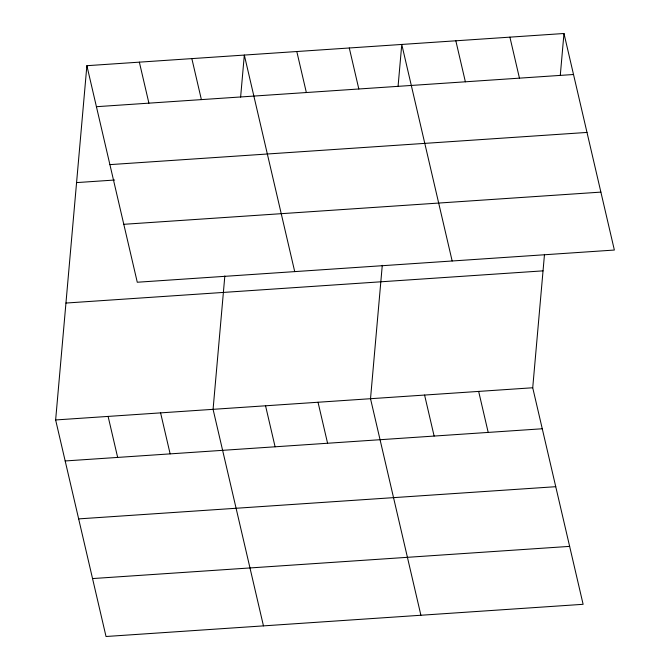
<?xml version="1.0" encoding="UTF-8"?>
<svg xmlns="http://www.w3.org/2000/svg" width="670" height="670" viewBox="0 0 670 670"><rect width="100%" height="100%" fill="white"/><g stroke="black" fill="none" stroke-linecap="round" stroke-linejoin="round"><path stroke-width="1" d="M544.492 254.382L532.725 387.762L583.118 604.306L106.028 636.5L55.635 419.956L86.882 65.694L563.972 33.5L614.365 250.044L137.275 282.238L86.882 65.694M224.835 275.956L213.077 409.337L263.461 625.881M240.614 97.117L244.324 55.066L294.716 271.61M382.277 265.328L370.518 398.709L420.902 615.253M398.055 86.489L401.766 44.446L452.158 260.99M560.271 75.543L563.972 33.5M96.421 106.698L573.52 74.504M109.905 164.627L586.995 132.434M76.573 182.6L114.645 180.029M123.791 224.308L600.889 192.114M65.945 303.049L543.035 270.856M55.635 419.956L532.725 387.762M65.174 460.96L542.264 428.767M78.658 518.89L555.748 486.696M92.544 578.57L569.634 546.377M509.904 37.151L519.451 78.155M455.834 40.795L465.374 81.799M478.656 391.414L488.195 432.418M349.288 47.989L358.827 88.993M424.587 395.066L434.127 436.061M296.802 51.531L306.349 92.527M318.032 402.251L327.58 443.255M191.846 58.608L201.385 99.612M265.555 405.794L275.094 446.798M139.36 62.151L148.908 103.155M160.591 412.871L170.138 453.875M108.113 416.413L117.652 457.417"/></g></svg>
